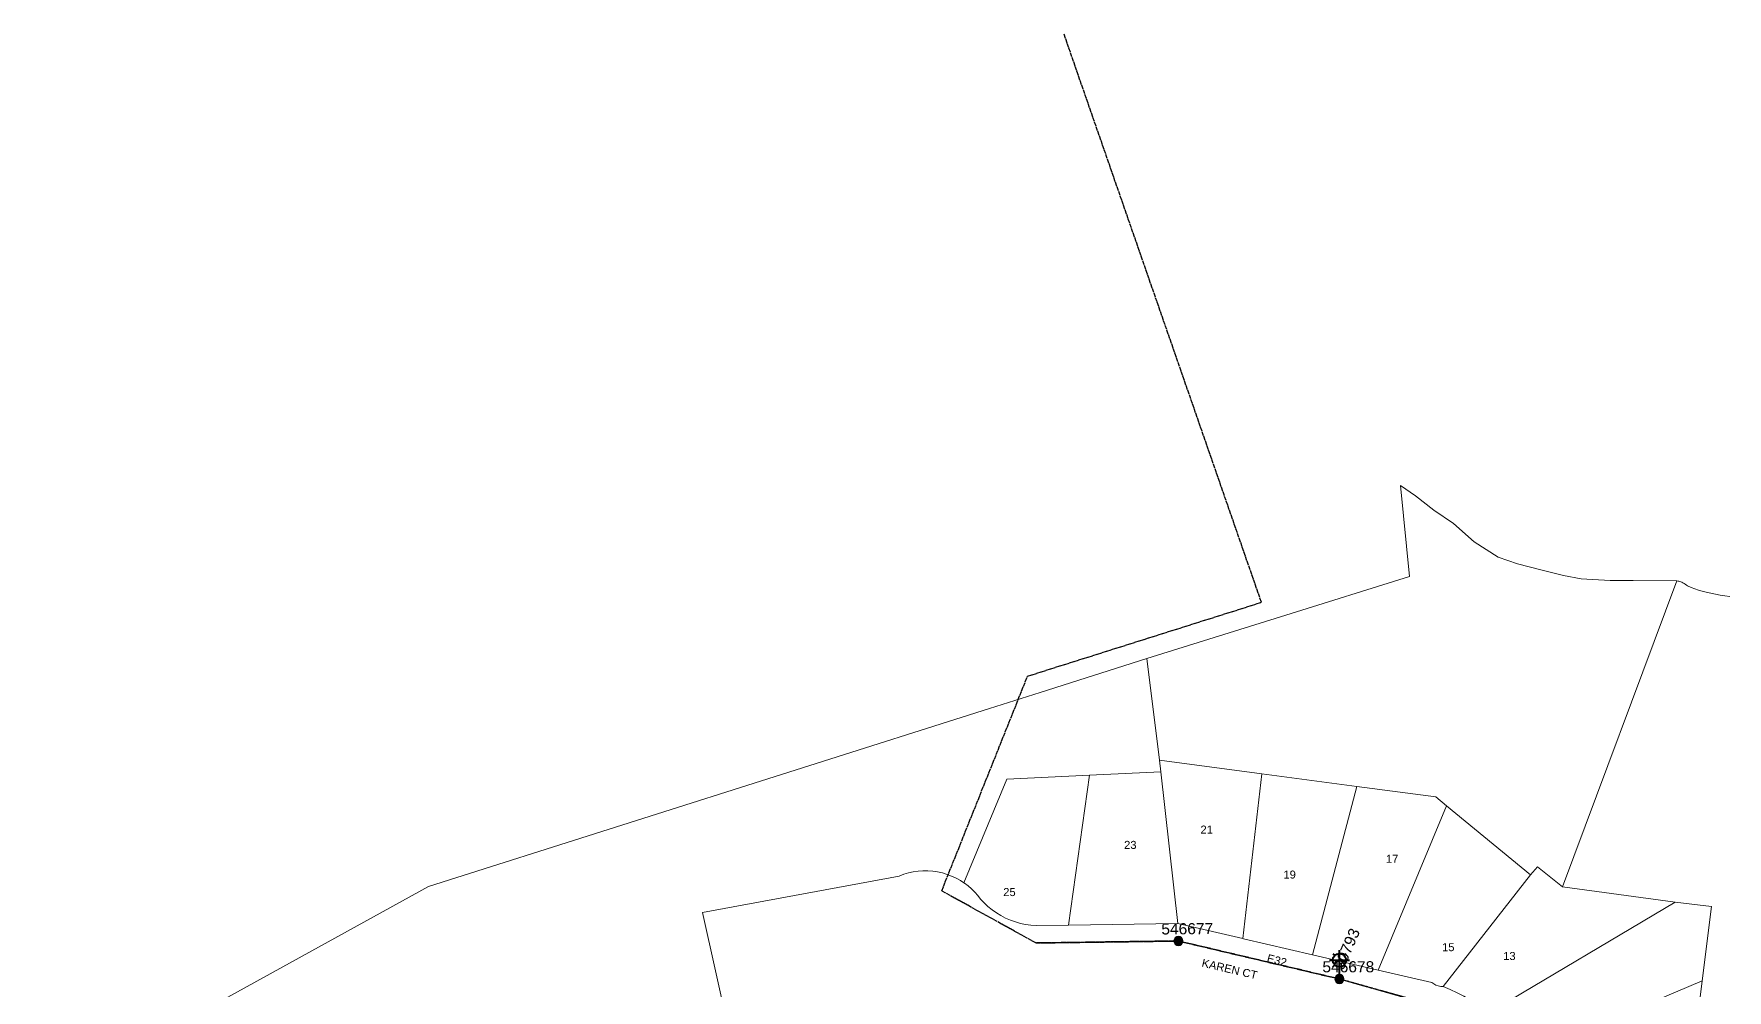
# Model space of a CAD drawing. Header units: metres. Extents: x -1 to 313024, y -2 to 6262971.
# Drawn here: x 311982.1 to 312362.9, y 6262756.3 to 6262971.3 of the extents above; entities that cross this region are included whole.
import ezdxf
from ezdxf.enums import TextEntityAlignment as Align

# ---------------------------------------------------------------- set-up
doc = ezdxf.new("R2010")
doc.units = ezdxf.units.M
doc.linetypes.add('Cable Exist OH', pattern=[1, 1, 0])
doc.layers.get('0').update_dxf_attribs({"color": 6})
doc.layers.add('Cadastre Land Parcels_SP_EXT', color=9, linetype='Continuous', lineweight=5)
doc.layers.add('Cadastre Roads_SP_EXT', color=9, linetype='Continuous', lineweight=5)
for name, color, linetype in [('Equip_SP_SL_EXT', 7, 'Continuous'), ('Mains_HV_EXT', 7, 'Continuous'), ('Mains_LV_EXT', 7, 'Continuous'), ('Mains_SL_EXT', 7, 'Continuous'), ('SupportsOH_SP_TR_HV_LV_SL_EXT', 7, 'Continuous')]:
    doc.layers.add(name, color=color, linetype=linetype)
doc.styles.add('iecARIAL', font='arial.ttf', dxfattribs={"height": 2})
doc.styles.add('POLE_LABEL', font='arial.ttf')
doc.styles.get("Standard").update_dxf_attribs({"font": 'arial.ttf'})

# ---------------------------------------------------------------- blocks, each defined once
blk = doc.blocks.new('SL_LANTERN_EXT')
at = {"lineweight": 40}
for p, q in [((-2.25, 4.22), (2.25, 4.22)), ((-1.46, 5.68), (-1.06, 5.28)), ((0, 1.97), (0, 6.47)), ((1.46, 5.68), (1.06, 5.28)), ((-1.46, 2.76), (-1.06, 3.16)), ((0, 0), (0, 2.72)), ((1.46, 2.76), (1.06, 3.16))]:
    blk.add_line(p, q, dxfattribs=at)
blk.add_circle((0, 4.22), 1.5, dxfattribs=at)
at = {"style": 'iecARIAL', "flags": 8}
blk.add_attdef('ASSET_NUM', (1.5, 1.5), '', height=2.5, dxfattribs=at)
for tag, p, height, flags in [('OPERATING_VOLTAGE', (0.98, -1.65), 0.2, 9), ('ORIENTATION', (0.98, -1.85), 0.2, 9), ('OWNED_BY', (0.98, -2.05), 0.2, 9), ('STATE', (0.98, -2.25), 0.2, 9), ('CONSTRUCTED_VOLTAGE', (0.98, -0.65), 0.2, 9), ('CONTROL_TYPE', (0.98, -0.85), 0.2, 9), ('LANTERN_PURPOSE', (0.98, -1.05), 0.2, 9), ('LANTERN_TYPE', (0.98, -1.25), 0.2, 9), ('NO_PHASES', (0.98, -1.45), 0.2, 9), ('USAGE', (0.98, -2.45), 0.2, 9), ('CEXIST', (0.98, -2.65), 0.2, 9), ('CNEW', (0.98, -2.85), 0.2, 9), ('CNUMBER', (0.98, -3.05), 0.2, 9), ('CREMOVE', (0.98, -3.25), 0.2, 9), ('CREPLACE', (0.98, -3.45), 0.2, 9), ('LKINGHEIGHT', (0.98, -3.65), 0.2, 9), ('LBRACKET', (0.98, -3.85), 0.2, 9), ('LNUMBER', (2.18, -3.25), 2.5, 8), ('LBRACKETVOCAB', (0.98, -4.05), 0.2, 9), ('LCATEGORY', (0.98, -4.25), 0.2, 9), ('LCHARGE1', (0.98, -4.45), 0.2, 9), ('LCHARGE1PERCENT', (0.98, -4.65), 0.2, 9), ('LCHARGE2', (0.98, -4.85), 0.2, 9), ('LCHARGE2PERCENT', (0.98, -5.05), 0.2, 9), ('LCHARGE3', (0.98, -5.25), 0.2, 9), ('LCHARGE3PERCENT', (0.98, -5.45), 0.2, 9), ('LEXIST', (0.98, -5.65), 0.2, 9), ('LLAMP', (0.98, -5.85), 0.2, 9), ('LLAMPVOCAB', (0.98, -6.05), 0.2, 9), ('LMAST', (0.98, -6.25), 0.2, 9), ('LMASTVOCAB', (0.98, -6.45), 0.2, 9), ('LNEW', (0.98, -6.65), 0.2, 9), ('LANTNUMBER', (0.98, -6.85), 0.2, 9), ('LOUTREACH', (0.98, -7.25), 0.2, 9), ('LOUTREACHVOCAB', (0.98, -7.45), 0.2, 9), ('LRATECODE', (0.98, -7.65), 0.2, 9), ('STREETNAME', (0.98, -9.25), 0.2, 9), ('SUBURB', (0.98, -9.45), 0.2, 1), ('LREMOVE', (0.98, -7.85), 0.2, 9), ('LREPLACE', (0.98, -8.05), 0.2, 9), ('LTYPE', (0.98, -8.25), 0.2, 9), ('LTYPEVOCAB', (0.98, -8.45), 0.2, 9), ('LEGEND', (0.98, -8.65), 0.2, 9), ('LOCATION', (0.98, -8.85), 0.2, 9), ('NOTES', (0.98, -9.05), 0.2, 9)]:
    blk.add_attdef(tag, p, '', height=height, dxfattribs=dict(flags=flags))
blk = doc.blocks.new('POLE_EXT')
blk.add_hatch(color=256).paths.add_polyline_path([(-1, 0, 1), (1, 0, 1)])
blk.add_lwpolyline([(-1, 0, 1), (1, 0, 1)], format="xyb", close=True)
for tag, height, flags, p in [('pNumber', 2.5, 8, (-17.84, 2.07)), ('OWNED_BY', 0.2, 9, (1.35, -0.4)), ('SPECIAL_USE', 0.2, 9, (1.35, -0.8)), ('STATE', 0.2, 9, (1.35, -1)), ('cLV', 0.2, 9, (1.35, -1.4)), ('hDepth', 0.2, 9, (1.35, -1.6)), ('hDia', 0.2, 9, (1.35, -1.8)), ('cHV', 0.2, 9, (1.35, -2)), ('cLinedev', 0.2, 9, (1.35, -3.4)), ('pExisting', 0.2, 9, (1.35, -3.8)), ('PARENT', 0.2, 9, (1.35, -0.6)), ('USAGE', 0.2, 9, (1.35, -1.2)), ('LBRACKET', 0.2, 9, (1.35, -2.2)), ('LExisting', 0.2, 9, (1.35, -2.4)), ('LANTNUMBER', 0.2, 9, (1.35, -2.6)), ('LOther', 0.2, 9, (1.35, -2.8)), ('LRemove', 0.2, 9, (1.35, -3)), ('LEGEND', 0.2, 9, (1.35, -3.2)), ('LOCATION', 0.2, 9, (1.35, -3.6)), ('pFooting', 0.2, 9, (1.35, -4.4)), ('pNew', 0.2, 9, (1.35, -4.6)), ('pRelocate', 0.2, 9, (1.35, -5)), ('pRemove', 0.2, 9, (1.35, -5.2)), ('pReplace', 0.2, 9, (1.35, -5.4)), ('pStay', 0.2, 9, (1.35, -5.6)), ('pType', 0.2, 9, (1.35, -5.8)), ('cspan', 0.2, 9, (1.35, -6)), ('STREETNAME', 0.2, 9, (1.35, -6.2)), ('SUBURB', 0.2, 9, (1.35, -6.4)), ('OPERATED_BY', 0.2, 9, (1.36, -7.01)), ('PFNUMBER', 0.2, 9, (1.35, -4)), ('NEWPFNUMBER', 0.2, 9, (1.35, -4.2)), ('NOTES', 0.2, 9, (1.35, -6.6)), ('MAINTAINED_BY', 0.2, 9, (1.36, -6.81))]:
    blk.add_attdef(tag, text='', height=height, dxfattribs=dict(flags=flags)).set_placement(p, align=Align.MIDDLE_LEFT)
at = {"style": 'POLE_LABEL'}
for tag, height, flags, p in [('STRUCTURE_PLANT_NUMBER', 0.2, 9, (1.35, 0.03)), ('ASSET_NUM', 2.5, 8, (2, 2)), ('STREET_CODE', 0.2, 9, (1.35, -0.2))]:
    blk.add_attdef(tag, text='', height=height, dxfattribs=dict(at, flags=flags)).set_placement(p, align=Align.MIDDLE_LEFT)
at = {"flags": 1}
blk.add_attdef('Z', (1.35, -7.33), '', height=0.2, dxfattribs=at)

msp = doc.modelspace()

# ---------------------------------------------------------------- linework, layer by layer
at = {"layer": 'Cadastre Land Parcels_SP_EXT', "linetype": 'Continuous'}
for points in [[(312351.59, 6262848.33), (312341.78, 6262848.41), (312336.65, 6262848.47), (312330.14, 6262848.85), (312326.14, 6262849.54), (312321.04, 6262850.8), (312315.76, 6262852.19), (312311.43, 6262853.68), (312306.04, 6262857.1), (312301.4, 6262861.22), (312296.98, 6262864.25), (312292.87, 6262867.47), (312289.47, 6262869.81), (312291.51, 6262849.37), (312263.7, 6262840.67), (312233.63, 6262831.26), (312232.45, 6262830.88), (312235.27, 6262808.02), (312258.25, 6262804.99), (312279.63, 6262802.12), (312297.44, 6262799.78), (312299.79, 6262797.81), (312318.72, 6262782.27), (312320.26, 6262784.04), (312325.88, 6262779.57), (312351.59, 6262848.33)], [(312253.98, 6262767.92), (312258.25, 6262804.99), (312235.27, 6262808.02), (312235.54, 6262805.45), (312239.4, 6262771.3), (312253.98, 6262767.92)], [(312214.82, 6262770.96), (312219.5, 6262804.7), (312200.9, 6262803.8), (312191.24, 6262780.48), (312191.4, 6262780.39), (312192.21, 6262779.77), (312192.98, 6262779.1), (312193.71, 6262778.38), (312194.38, 6262777.62), (312195, 6262776.81), (312195.82, 6262775.94), (312196.69, 6262775.13), (312197.61, 6262774.39), (312198.58, 6262773.7), (312199.6, 6262773.09), (312200.65, 6262772.54), (312201.74, 6262772.07), (312202.86, 6262771.67), (312204, 6262771.35), (312205.16, 6262771.1), (312206.34, 6262770.94), (312207.53, 6262770.86), (312214.82, 6262770.96)], [(312239.4, 6262771.3), (312235.54, 6262805.45), (312219.5, 6262804.7), (312214.82, 6262770.96), (312239.4, 6262771.3)], [(312279.63, 6262802.12), (312258.25, 6262804.99), (312253.98, 6262767.92), (312254.18, 6262767.88), (312269.68, 6262764.27), (312279.63, 6262802.12)], [(312299.79, 6262797.81), (312297.44, 6262799.78), (312279.63, 6262802.12), (312269.68, 6262764.27), (312284.45, 6262760.85), (312299.79, 6262797.81)], [(312318.72, 6262782.27), (312299.79, 6262797.81), (312284.45, 6262760.85), (312296.49, 6262758.09), (312296.94, 6262757.75), (312297.44, 6262757.48), (312297.97, 6262757.29), (312298.53, 6262757.19), (312299.08, 6262757.13), (312318.72, 6262782.27)], [(312325.88, 6262779.57), (312320.26, 6262784.04), (312318.72, 6262782.27), (312299.08, 6262757.13), (312300.67, 6262756.46), (312302.2, 6262755.76), (312303.71, 6262755), (312305.17, 6262754.17), (312306.6, 6262753.27), (312307.98, 6262752.3), (312309.33, 6262751.26), (312351.22, 6262776.14), (312325.88, 6262779.57)], [(312357.32, 6262758.46), (312359.4, 6262775.13), (312351.22, 6262776.14), (312309.33, 6262751.26), (312310.51, 6262750.23), (312311.66, 6262749.13), (312312.76, 6262747.97), (312313.8, 6262746.77), (312314.79, 6262745.52), (312315.72, 6262744.23), (312316.6, 6262742.9), (312317.41, 6262741.53), (312357.32, 6262758.46)], [(312361.89, 6262734.34), (312362.51, 6262737.04), (312354.69, 6262737.39), (312357.32, 6262758.46), (312317.41, 6262741.53), (312318.22, 6262740.09), (312318.95, 6262738.6), (312319.61, 6262737.08), (312320.18, 6262735.52), (312320.68, 6262733.94), (312321.09, 6262732.33), (312321.42, 6262730.69), (312361.89, 6262734.34)]]:
    msp.add_lwpolyline(points, close=True, dxfattribs=at)
for points in [[(312363.52, 6262844.85), (312362.45, 6262844.98), (312361.38, 6262845.14), (312360.32, 6262845.33), (312359.26, 6262845.56), (312358.22, 6262845.83), (312357.36, 6262846.06), (312356.51, 6262846.3), (312355.66, 6262846.57), (312354.84, 6262846.88), (312354.05, 6262847.26), (312353.78, 6262847.42), (312353.52, 6262847.59), (312353.27, 6262847.77), (312353, 6262847.93), (312352.73, 6262848.06), (312352.51, 6262848.14), (312352.28, 6262848.21), (312352.06, 6262848.26), (312351.82, 6262848.3), (312351.59, 6262848.33), (312325.88, 6262779.57), (312351.22, 6262776.14), (312359.4, 6262775.13), (312357.32, 6262758.46), (312354.69, 6262737.39)], [(312138.34, 6262747.57), (312132.49, 6262773.79), (312176.69, 6262781.98), (312177.74, 6262782.39), (312178.8, 6262782.7), (312179.88, 6262782.93), (312180.96, 6262783.09), (312182.06, 6262783.17), (312183.17, 6262783.17), (312184.26, 6262783.09), (312185.35, 6262782.93), (312186.43, 6262782.69), (312187.48, 6262782.37), (312188.51, 6262781.98), (312189.51, 6262781.52), (312190.48, 6262780.99), (312191.24, 6262780.48), (312200.9, 6262803.8), (312200.9, 6262803.8), (312219.5, 6262804.7), (312235.54, 6262805.45), (312235.27, 6262808.02), (312232.45, 6262830.88), (312208.41, 6262823.26), (312197.05, 6262819.66), (312070.89, 6262779.66), (311982.1, 6262730.69)]]:
    msp.add_lwpolyline(points, dxfattribs=at)
at = {"layer": 'Mains_HV_EXT', "linetype": 'Cable Exist OH'}
msp.add_lwpolyline([(312303.67, 6262664.15), (312312.64, 6262699.89), (312315.1, 6262736.97), (312302.23, 6262751.43), (312275.74, 6262758.85), (312239.53, 6262767.39), (312207.46, 6262766.95), (312186.28, 6262778.65), (312205.6, 6262826.93), (312258.2, 6262843.54), (312213.78, 6262971.33)], dxfattribs=at)
at = {"layer": 'Mains_LV_EXT', "linetype": 'Cable Exist OH'}
for points in [[(312239.53, 6262767.39), (312207.46, 6262766.95)], [(312275.74, 6262758.85), (312239.53, 6262767.39)], [(312302.23, 6262751.43), (312275.74, 6262758.85)]]:
    msp.add_lwpolyline(points, dxfattribs=at)
at = {"layer": 'Mains_SL_EXT', "linetype": 'Cable Exist OH'}
for points in [[(312207.46, 6262766.95), (312239.53, 6262767.39), (312275.74, 6262758.85)], [(312275.74, 6262758.85), (312302.23, 6262751.43), (312315.1, 6262736.97)]]:
    msp.add_lwpolyline(points, dxfattribs=at)

# ---------------------------------------------------------------- block references
at = {"layer": 'Equip_SP_SL_EXT'}
ref = msp.add_blockref('SL_LANTERN_EXT', (312275.74, 6262758.85), dxfattribs=at)
ref.add_attrib('ASSET_NUM', '30793', dxfattribs={"layer": '0', "height": 2.5, "rotation": 66.3733, "style": 'iecARIAL'}).set_placement((312277.24, 6262760.35), align=Align.BOTTOM_LEFT)
at = {"layer": 'SupportsOH_SP_TR_HV_LV_SL_EXT'}
ref = msp.add_blockref('POLE_EXT', (312239.53, 6262767.39), dxfattribs=at)
ref.add_attrib('ASSET_NUM', '546677', dxfattribs={"layer": '0', "height": 2.5, "rotation": 0.5124, "style": 'POLE_LABEL'}).set_placement((312241.53, 6262768.15), align=Align.BOTTOM_CENTER)
ref = msp.add_blockref('POLE_EXT', (312275.74, 6262758.85), dxfattribs=at)
ref.add_attrib('ASSET_NUM', '546678', dxfattribs={"layer": '0', "height": 2.5, "style": 'POLE_LABEL'}).set_placement((312277.74, 6262759.6), align=Align.BOTTOM_CENTER)

# ---------------------------------------------------------------- texts
at = {"layer": 'Cadastre Land Parcels_SP_EXT'}
for s, p in [('21', (312244.49, 6262791.54)), ('23', (312227.31, 6262788.1)), ('17', (312286.2, 6262784.97)), ('19', (312263.14, 6262781.43)), ('25', (312200.12, 6262777.49)), ('15', (312298.82, 6262765.1)), ('13', (312312.57, 6262763.11))]:
    msp.add_text(s, height=1.8, dxfattribs=at).set_placement(p)
at = {"layer": 'Cadastre Roads_SP_EXT'}
msp.add_text('KAREN CT', height=1.8, rotation=346.8408, dxfattribs=at).set_placement((312244.64, 6262761.67))
at = {"layer": 'Mains_LV_EXT'}
msp.add_text('E32', height=1.8, rotation=345.6045, dxfattribs=at).set_placement((312259.29, 6262762.73))

doc.saveas('drawing.dxf')
